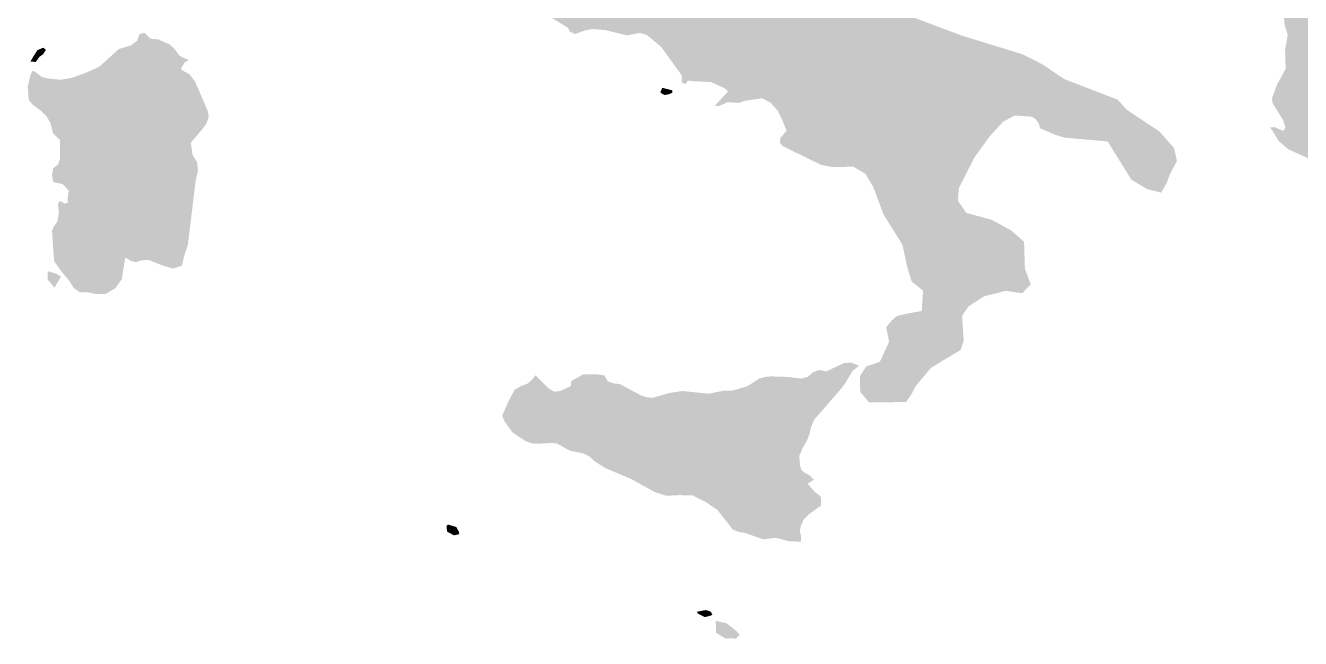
# Model space of a CAD drawing. Header units: inches. Extents: x -180 to 180, y -58 to 84.
# Drawn here: x 8.16 to 19.59, y 35.82 to 41.32 of the extents above; entities that cross this region are included whole.
import ezdxf

# ---------------------------------------------------------------- set-up
doc = ezdxf.new("R2010")
doc.units = ezdxf.units.IN
doc.header["$MEASUREMENT"] = 0

msp = doc.modelspace()

# ---------------------------------------------------------------- hatches: boundary and pattern name
h = msp.add_hatch(color=256)
h.paths.add_polyline_path([(12.131, 46.985), (12.154, 46.935), (12.268, 46.836), (12.33, 46.76), (12.388, 46.703), (12.479, 46.673), (12.599, 46.654), (12.7, 46.647), (12.806, 46.626), (13.169, 46.573), (13.352, 46.558), (13.49, 46.556), (13.7, 46.52), (13.68, 46.463), (13.637, 46.449), (13.563, 46.415), (13.479, 46.369), (13.4, 46.318), (13.378, 46.262), (13.4, 46.225), (13.421, 46.212), (13.45, 46.224), (13.492, 46.217), (13.545, 46.197), (13.633, 46.177), (13.635, 46.158), (13.617, 46.133), (13.548, 46.089), (13.486, 46.04), (13.48, 46.009), (13.488, 45.987), (13.509, 45.974), (13.601, 45.98), (13.614, 45.962), (13.57, 45.834), (13.583, 45.812), (13.663, 45.792), (13.722, 45.761), (13.831, 45.68), (13.875, 45.615), (13.845, 45.593), (13.776, 45.582), (13.72, 45.588), (13.783, 45.627), (13.628, 45.771), (13.558, 45.771), (13.465, 45.71), (13.206, 45.771), (13.157, 45.747), (13.12, 45.698), (13.03, 45.638), (12.903, 45.611), (12.761, 45.544), (12.612, 45.497), (12.498, 45.462), (12.432, 45.468), (12.536, 45.545), (12.492, 45.546), (12.354, 45.492), (12.274, 45.446), (12.249, 45.369), (12.226, 45.242), (12.286, 45.208), (12.392, 45.04), (12.523, 44.968), (12.498, 44.899), (12.464, 44.845), (12.384, 44.798), (12.319, 44.833), (12.279, 44.832), (12.248, 44.723), (12.305, 44.429), (12.396, 44.224), (12.487, 44.134), (12.691, 43.995), (12.907, 43.921), (13.295, 43.686), (13.508, 43.612), (13.564, 43.571), (13.693, 43.39), (13.805, 43.18), (13.925, 42.852), (14.01, 42.69), (14.183, 42.506), (14.541, 42.244), (14.866, 42.053), (15.169, 41.934), (15.405, 41.913), (15.964, 41.939), (16.062, 41.928), (16.165, 41.896), (16.189, 41.814), (16.151, 41.758), (16.034, 41.701), (15.914, 41.621), (15.9, 41.512), (16.013, 41.435), (16.552, 41.232), (17.103, 41.062), (17.275, 40.975), (17.474, 40.841), (17.955, 40.655), (18.036, 40.565), (18.328, 40.371), (18.461, 40.221), (18.486, 40.105), (18.423, 39.987), (18.393, 39.904), (18.344, 39.821), (18.219, 39.853), (18.078, 39.937), (17.865, 40.28), (17.476, 40.315), (17.396, 40.34), (17.258, 40.399), (17.249, 40.438), (17.215, 40.486), (17.18, 40.503), (17.031, 40.513), (16.928, 40.458), (16.807, 40.326), (16.67, 40.137), (16.53, 39.86), (16.522, 39.748), (16.598, 39.639), (16.824, 39.578), (16.999, 39.482), (17.115, 39.381), (17.123, 39.137), (17.175, 38.998), (17.099, 38.919), (16.951, 38.94), (16.755, 38.89), (16.617, 38.8), (16.559, 38.715), (16.574, 38.494), (16.546, 38.409), (16.282, 38.25), (16.144, 38.086), (16.11, 38.019), (16.057, 37.942), (15.725, 37.939), (15.646, 38.034), (15.643, 38.175), (15.7, 38.262), (15.822, 38.303), (15.905, 38.483), (15.879, 38.614), (15.927, 38.672), (15.972, 38.713), (16.066, 38.736), (16.197, 38.759), (16.21, 38.941), (16.107, 39.024), (16.071, 39.139), (16.024, 39.354), (15.854, 39.627), (15.764, 39.87), (15.693, 39.99), (15.585, 40.053), (15.391, 40.052), (15.295, 40.07), (14.951, 40.239), (14.927, 40.265), (14.929, 40.31), (14.986, 40.377), (14.948, 40.469), (14.907, 40.556), (14.84, 40.63), (14.766, 40.668), (14.611, 40.645), (14.557, 40.626), (14.459, 40.633), (14.383, 40.6), (14.34, 40.599), (14.461, 40.729), (14.428, 40.759), (14.309, 40.813), (14.147, 40.821), (14.102, 40.827), (14.076, 40.794), (14.044, 40.812), (14.048, 40.87), (13.86, 41.13), (13.733, 41.236), (13.67, 41.254), (13.555, 41.232), (13.362, 41.279), (13.247, 41.289), (13.183, 41.278), (13.089, 41.244), (13.041, 41.266), (13.024, 41.301), (12.849, 41.409), (12.631, 41.47), (12.206, 41.813), (12.075, 41.941), (11.807, 42.082), (11.637, 42.288), (11.498, 42.363), (11.296, 42.423), (11.25, 42.416), (11.189, 42.393), (11.141, 42.39), (11.103, 42.417), (11.142, 42.444), (11.185, 42.457), (11.168, 42.535), (10.938, 42.739), (10.803, 42.804), (10.765, 42.845), (10.737, 42.9), (10.708, 42.936), (10.645, 42.957), (10.59, 42.954), (10.515, 42.968), (10.517, 43.065), (10.532, 43.14), (10.521, 43.204), (10.448, 43.371), (10.321, 43.513), (10.246, 43.852), (10.188, 43.948), (10.048, 44.02), (9.731, 44.101), (9.289, 44.319), (9.196, 44.323), (8.93, 44.408), (8.766, 44.422), (8.552, 44.346), (8.292, 44.137), (8.082, 43.919), (8.005, 43.877), (7.733, 43.803), (7.493, 43.767), (7.491, 43.823), (7.482, 43.865), (7.523, 43.911), (7.59, 43.965), (7.651, 44.034), (7.677, 44.083), (7.665, 44.116), (7.637, 44.165), (7.599, 44.168), (7.371, 44.127), (7.319, 44.138), (7.149, 44.202), (6.967, 44.28), (6.9, 44.336), (6.875, 44.392), (6.894, 44.428), (6.879, 44.463), (6.843, 44.511), (6.875, 44.565), (6.932, 44.632), (6.96, 44.677), (7.008, 44.689), (7.031, 44.717), (6.993, 44.827), (6.973, 44.845), (6.94, 44.859), (6.889, 44.86), (6.801, 44.883), (6.738, 44.921), (6.725, 44.973), (6.691, 45.023), (6.635, 45.068), (6.628, 45.118), (6.692, 45.144), (6.78, 45.145), (6.842, 45.136), (6.981, 45.216), (7.032, 45.223), (7.078, 45.24), (7.117, 45.349), (7.146, 45.382), (7.153, 45.401), (7.126, 45.424), (7.014, 45.5), (6.962, 45.581), (6.881, 45.67), (6.806, 45.71), (6.791, 45.741), (6.789, 45.78), (6.804, 45.815), (6.941, 45.868), (7.021, 45.926), (7.056, 45.904), (7.129, 45.88), (7.328, 45.912), (7.452, 45.944), (7.539, 45.978), (7.593, 45.972), (7.788, 45.922), (7.852, 45.947), (7.993, 46.016), (8.014, 46.052), (8.125, 46.161), (8.127, 46.188), (8.082, 46.256), (8.096, 46.271), (8.232, 46.341), (8.299, 46.403), (8.371, 46.445), (8.423, 46.446), (8.437, 46.432), (8.443, 46.403), (8.438, 46.283), (8.458, 46.246), (8.565, 46.16), (8.642, 46.111), (8.819, 46.077), (8.827, 46.061), (8.778, 45.996), (8.885, 45.919), (8.904, 45.862), (8.954, 45.83), (9.024, 45.846), (9.047, 45.876), (9.019, 45.928), (8.999, 45.983), (9.003, 46.015), (9.022, 46.051), (9.071, 46.102), (9.203, 46.219), (9.251, 46.287), (9.26, 46.391), (9.26, 46.475), (9.304, 46.496), (9.399, 46.481), (9.428, 46.482), (9.441, 46.431), (9.481, 46.349), (9.529, 46.306), (9.58, 46.296), (9.639, 46.296), (9.788, 46.346), (9.884, 46.368), (9.939, 46.362), (9.972, 46.328), (10.041, 46.238), (10.081, 46.228), (10.128, 46.238), (10.145, 46.254), (10.13, 46.288), (10.11, 46.363), (10.082, 46.421), (10.046, 46.448), (10.038, 46.483), (10.061, 46.547), (10.087, 46.6), (10.137, 46.614), (10.196, 46.621), (10.272, 46.565), (10.363, 46.547), (10.431, 46.55), (10.442, 46.583), (10.438, 46.619), (10.398, 46.665), (10.406, 46.735), (10.453, 46.865), (10.479, 46.855), (10.58, 46.854), (10.689, 46.846), (10.76, 46.793), (10.829, 46.775), (10.927, 46.769), (10.993, 46.777), (11.025, 46.797), (11.063, 46.859), (11.134, 46.936), (11.244, 46.976), (11.433, 46.983), (11.528, 46.997), (11.625, 46.997), (11.699, 46.985), (11.776, 46.986), (11.97, 47.04), (12.169, 47.082), (12.197, 47.075), (12.201, 47.061), (12.166, 47.028), (12.131, 46.985)], flags=0)
h.paths.add_polyline_path([(12.397, 43.935), (12.426, 43.894), (12.485, 43.901), (12.515, 43.953), (12.504, 43.99), (12.441, 43.982), (12.397, 43.935)], flags=0)
for points in [[(20.064, 42.547), (20.104, 42.525), (20.186, 42.426), (20.241, 42.339), (20.348, 42.309), (20.408, 42.275), (20.485, 42.223), (20.523, 42.171), (20.575, 42.013), (20.581, 41.917), (20.566, 41.874), (20.553, 41.862), (20.505, 41.706), (20.517, 41.627), (20.516, 41.575), (20.476, 41.554), (20.449, 41.521), (20.492, 41.391), (20.487, 41.336), (20.489, 41.273), (20.568, 41.128), (20.614, 41.083), (20.656, 41.062), (20.709, 40.928), (20.741, 40.905), (20.87, 40.918), (20.933, 40.903), (20.959, 40.872), (20.964, 40.85), (20.956, 40.775), (20.988, 40.718), (21.031, 40.659), (21.031, 40.622), (21.002, 40.563), (20.95, 40.494), (20.882, 40.468), (20.806, 40.445), (20.77, 40.392), (20.752, 40.335), (20.718, 40.293), (20.697, 40.246), (20.665, 40.152), (20.657, 40.117), (20.606, 40.083), (20.527, 40.069), (20.456, 40.066), (20.408, 40.049), (20.384, 40.017), (20.338, 39.991), (20.311, 39.979), (20.311, 39.951), (20.344, 39.891), (20.382, 39.842), (20.382, 39.803), (20.364, 39.792), (20.306, 39.797), (20.294, 39.782), (20.288, 39.739), (20.272, 39.701), (20.248, 39.678), (20.207, 39.654), (20.131, 39.662), (20.06, 39.699), (20.023, 39.711), (20.001, 39.709), (19.996, 39.801), (19.965, 39.872), (19.852, 40.044), (19.485, 40.21), (19.398, 40.285), (19.36, 40.348), (19.322, 40.407), (19.359, 40.409), (19.395, 40.394), (19.441, 40.376), (19.459, 40.405), (19.439, 40.47), (19.345, 40.622), (19.337, 40.664), (19.384, 40.791), (19.461, 40.933), (19.456, 41.106), (19.48, 41.236), (19.453, 41.321), (19.441, 41.425), (19.497, 41.563), (19.546, 41.597), (19.576, 41.64), (19.578, 41.788), (19.468, 41.856), (19.342, 41.869), (19.346, 41.919), (19.361, 41.998), (19.352, 42.024), (19.361, 42.069), (19.331, 42.129), (19.281, 42.173), (19.329, 42.249), (19.4, 42.342), (19.465, 42.415), (19.545, 42.492), (19.597, 42.565), (19.654, 42.629), (19.703, 42.648), (19.728, 42.635), (19.741, 42.607), (19.738, 42.525), (19.754, 42.497), (19.788, 42.476), (19.86, 42.486), (19.939, 42.507), (20.046, 42.55), (20.064, 42.547)], [(9.632, 40.882), (9.682, 40.818), (9.794, 40.556), (9.805, 40.5), (9.783, 40.442), (9.754, 40.4), (9.643, 40.268), (9.659, 40.159), (9.701, 40.092), (9.707, 40.017), (9.686, 39.924), (9.617, 39.354), (9.584, 39.254), (9.563, 39.166), (9.486, 39.14), (9.388, 39.168), (9.264, 39.217), (9.207, 39.214), (9.149, 39.197), (9.102, 39.211), (9.056, 39.239), (9.023, 39.043), (8.967, 38.964), (8.881, 38.913), (8.801, 38.91), (8.719, 38.927), (8.649, 38.927), (8.595, 38.964), (8.553, 39.03), (8.486, 39.11), (8.418, 39.206), (8.411, 39.292), (8.399, 39.482), (8.419, 39.523), (8.447, 39.563), (8.461, 39.648), (8.451, 39.722), (8.471, 39.748), (8.511, 39.722), (8.541, 39.732), (8.539, 39.77), (8.548, 39.839), (8.496, 39.897), (8.408, 39.917), (8.399, 39.978), (8.409, 40.038), (8.455, 40.078), (8.471, 40.131), (8.471, 40.293), (8.409, 40.352), (8.385, 40.443), (8.353, 40.501), (8.296, 40.559), (8.23, 40.606), (8.19, 40.652), (8.181, 40.771), (8.204, 40.871), (8.224, 40.913), (8.245, 40.907), (8.31, 40.858), (8.363, 40.846), (8.468, 40.834), (8.572, 40.85), (8.699, 40.895), (8.821, 40.95), (8.998, 41.11), (9.107, 41.143), (9.163, 41.185), (9.182, 41.242), (9.228, 41.257), (9.283, 41.202), (9.351, 41.196), (9.455, 41.15), (9.5, 41.106), (9.539, 41.054), (9.576, 41.031), (9.615, 41.017), (9.621, 41.005), (9.59, 40.992), (9.554, 40.932), (9.574, 40.915), (9.632, 40.882)], [(8.286, 41.04), (8.253, 40.994), (8.206, 40.997), (8.224, 41.031), (8.267, 41.099), (8.32, 41.122), (8.344, 41.102), (8.319, 41.063), (8.286, 41.04)], [(13.938, 40.706), (13.894, 40.697), (13.868, 40.709), (13.854, 40.724), (13.871, 40.762), (13.962, 40.739), (13.961, 40.718), (13.938, 40.706)], [(8.479, 39.068), (8.421, 38.969), (8.361, 39.039), (8.359, 39.099), (8.367, 39.116), (8.441, 39.091), (8.479, 39.068)], [(15.577, 38.22), (15.509, 38.107), (15.476, 38.063), (15.234, 37.785), (15.207, 37.721), (15.19, 37.651), (15.165, 37.59), (15.131, 37.532), (15.1, 37.459), (15.106, 37.375), (15.117, 37.335), (15.146, 37.308), (15.194, 37.283), (15.23, 37.244), (15.174, 37.209), (15.236, 37.139), (15.289, 37.097), (15.296, 37.055), (15.295, 37.013), (15.185, 36.935), (15.142, 36.892), (15.116, 36.839), (15.104, 36.785), (15.116, 36.736), (15.113, 36.688), (15.002, 36.694), (14.89, 36.724), (14.776, 36.71), (14.614, 36.767), (14.555, 36.777), (14.502, 36.799), (14.367, 36.973), (14.259, 37.046), (14.143, 37.104), (14.024, 37.107), (13.905, 37.101), (13.801, 37.136), (13.587, 37.254), (13.361, 37.349), (13.265, 37.41), (13.221, 37.452), (13.17, 37.479), (13.04, 37.507), (12.924, 37.571), (12.871, 37.575), (12.757, 37.567), (12.699, 37.572), (12.64, 37.594), (12.527, 37.67), (12.454, 37.774), (12.436, 37.82), (12.487, 37.939), (12.548, 38.053), (12.602, 38.085), (12.664, 38.108), (12.702, 38.142), (12.734, 38.183), (12.851, 38.064), (12.903, 38.035), (12.955, 38.041), (13.049, 38.084), (13.057, 38.131), (13.16, 38.19), (13.291, 38.191), (13.352, 38.181), (13.383, 38.127), (13.433, 38.11), (13.491, 38.103), (13.682, 38.001), (13.735, 37.984), (13.789, 37.981), (13.937, 38.024), (14.05, 38.041), (14.288, 38.017), (14.416, 38.043), (14.506, 38.046), (14.637, 38.085), (14.737, 38.151), (14.79, 38.167), (14.846, 38.172), (14.982, 38.168), (15.119, 38.153), (15.176, 38.168), (15.224, 38.211), (15.28, 38.23), (15.341, 38.217), (15.499, 38.291), (15.568, 38.296), (15.635, 38.268), (15.577, 38.22)], [(12.051, 36.757), (12.003, 36.746), (11.941, 36.78), (11.936, 36.829), (11.948, 36.843), (12.024, 36.821), (12.048, 36.776), (12.051, 36.757)], [(14.313, 36.028), (14.254, 36.012), (14.194, 36.042), (14.18, 36.06), (14.263, 36.076), (14.304, 36.062), (14.321, 36.036), (14.313, 36.028)], [(14.566, 35.853), (14.533, 35.82), (14.436, 35.822), (14.352, 35.872), (14.351, 35.978), (14.448, 35.957), (14.537, 35.886), (14.566, 35.853)]]:
    msp.add_hatch(color=256).paths.add_polyline_path(points, flags=0)

doc.saveas('drawing.dxf')
